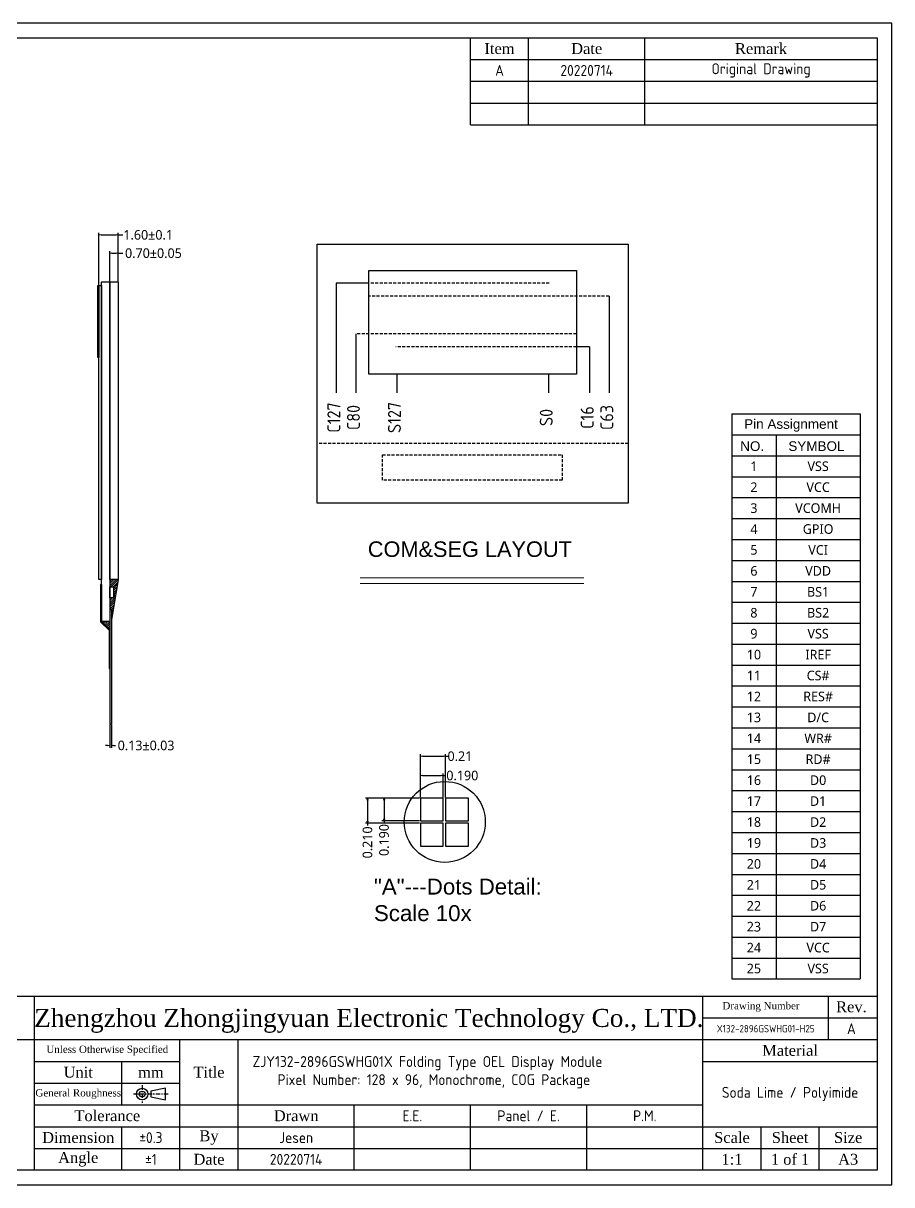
# Model space of a CAD drawing. Header units: inches. Extents: x -33 to 113, y 38 to 135.
# Drawn here: x 40.3 to 112.6, y 38.2 to 135 of the extents above; entities that cross this region are included whole.
import ezdxf
from ezdxf.enums import TextEntityAlignment as Align

# ---------------------------------------------------------------- set-up
doc = ezdxf.new("R2010")
doc.units = ezdxf.units.IN
doc.header["$MEASUREMENT"] = 0
doc.linetypes.add('CENTER', pattern=[0.6, 0.375, -0.075, 0.075, -0.075])
doc.linetypes.add('DASHED', pattern=[0.75, 0.5, -0.25])
for name, color, linetype in [('BOM', 7, 'Continuous'), ('dim', 3, 'Continuous'), ('FPC', 30, 'Continuous'), ('Frame', 7, 'Continuous'), ('OLED', 7, 'Continuous'), ('PANEL', 7, 'Continuous'), ('PIXEL', 7, 'Continuous'), ('Polarizer', 6, 'Continuous'), ('Tape', 2, 'Continuous')]:
    doc.layers.add(name, color=color, linetype=linetype)
doc.styles.add('Arial', font='')
doc.styles.get("Standard").update_dxf_attribs({"font": 'isocp.shx', "bigfont": 'gbcbig.shx'})
doc.styles.add('USER1', font='arial.ttf', dxfattribs={"height": 0.9})
doc.styles.get('Arial').set_extended_font_data('Microsoft YaHei')
doc.dimstyles.new('STANDARD$0', dxfattribs={"dimtxt": 1.5, "dimasz": 1.8, "dimexe": 0.5, "dimexo": 0.5, "dimgap": 0.2, "dimtad": 0, "dimzin": 9, "dimdsep": 46, "dimtxsty": 'Standard', "dimcen": 1.8, "dimclrd": 1, "dimclre": 1, "dimclrt": 1, "dimadec": 0, "dimazin": 0, "dimtfac": 1, "dimtmove": 0, "dimatfit": 1, "dimfxl": 0.5, "dimtolj": 1, "dimtzin": 0, "dimlwd": 5, "dimlwe": 5, "dimarcsym": 0})

# ---------------------------------------------------------------- blocks, each defined once
blk = doc.blocks.new('_ClosedBlank')
at = {"color": 0, "linetype": 'ByBlock', "lineweight": -2}
for p, q in [((-1, 0.17), (0, 0)), ((-1, 0.17), (-1, -0.17)), ((0, 0), (-1, -0.17))]:
    blk.add_line(p, q, dxfattribs=at)
blk = doc.blocks.new('*D13')
at = {"layer": 'DEFPOINTS', "color": 0, "transparency": 16777216}
for p in [(47.468, 115.841), (47.468, 113.448), (48.168, 113.448)]:
    blk.add_point(p, dxfattribs=at)
at = {"layer": 'dim', "color": 4, "lineweight": -2, "transparency": 16777216}
for p, q in [((47.468, 113.511), (47.468, 116.021)), ((47.648, 115.841), (47.988, 115.841)), ((48.168, 113.511), (48.168, 116.021)), ((48.168, 115.841), (48.569, 115.841))]:
    blk.add_line(p, q, dxfattribs=at)
at = {"layer": 'dim', "color": 4, "lineweight": -2, "transparency": 16777216, "xscale": 0.18, "yscale": 0.18, "zscale": 0.18, "rotation": 180}
blk.add_blockref('_ClosedBlank', (47.468, 115.841), dxfattribs=at)
at = {"layer": 'dim', "color": 4, "lineweight": -2, "transparency": 16777216, "xscale": 0.18, "yscale": 0.18, "zscale": 0.18}
blk.add_blockref('_ClosedBlank', (48.168, 115.841), dxfattribs=at)
at = {"layer": 'dim', "color": 4, "transparency": 16777216, "insert": (51.105, 115.841), "char_height": 0.8, "attachment_point": 5, "style": 'Arial'}
blk.add_mtext('\\A1;0.70%%p0.05', dxfattribs=at)
blk = doc.blocks.new('*D14')
at = {"layer": 'DEFPOINTS', "color": 0, "transparency": 16777216}
for p in [(46.568, 117.364), (48.168, 113.448), (46.568, 113.148)]:
    blk.add_point(p, dxfattribs=at)
at = {"layer": 'dim', "color": 4, "lineweight": -2, "transparency": 16777216}
for p, q in [((46.568, 113.211), (46.568, 117.544)), ((46.748, 117.364), (47.988, 117.364)), ((48.168, 113.511), (48.168, 117.544)), ((48.168, 117.364), (48.548, 117.364))]:
    blk.add_line(p, q, dxfattribs=at)
at = {"layer": 'dim', "color": 4, "lineweight": -2, "transparency": 16777216, "xscale": 0.18, "yscale": 0.18, "zscale": 0.18, "rotation": 180}
blk.add_blockref('_ClosedBlank', (46.568, 117.364), dxfattribs=at)
at = {"layer": 'dim', "color": 4, "lineweight": -2, "transparency": 16777216, "xscale": 0.18, "yscale": 0.18, "zscale": 0.18}
blk.add_blockref('_ClosedBlank', (48.168, 117.364), dxfattribs=at)
at = {"layer": 'dim', "color": 4, "transparency": 16777216, "insert": (50.668, 117.364), "char_height": 0.8, "attachment_point": 5, "style": 'Arial'}
blk.add_mtext('\\A1;1.60%%P0.1', dxfattribs=at)
blk = doc.blocks.new('*D19')
at = {"layer": 'DEFPOINTS', "color": 0, "transparency": 16777216}
for p in [(75.441, 73.917), (73.341, 70.43), (75.441, 70.43)]:
    blk.add_point(p, dxfattribs=at)
at = {"layer": 'dim', "color": 4, "lineweight": -2, "transparency": 16777216}
for p, q in [((73.341, 70.493), (73.341, 74.097)), ((73.521, 73.917), (75.261, 73.917)), ((75.441, 70.493), (75.441, 74.097)), ((75.441, 73.917), (75.621, 73.917))]:
    blk.add_line(p, q, dxfattribs=at)
at = {"layer": 'dim', "color": 4, "lineweight": -2, "transparency": 16777216, "xscale": 0.18, "yscale": 0.18, "zscale": 0.18, "rotation": 180}
blk.add_blockref('_ClosedBlank', (73.341, 73.917), dxfattribs=at)
at = {"layer": 'dim', "color": 4, "lineweight": -2, "transparency": 16777216, "xscale": 0.18, "yscale": 0.18, "zscale": 0.18}
blk.add_blockref('_ClosedBlank', (75.441, 73.917), dxfattribs=at)
at = {"layer": 'dim', "color": 4, "transparency": 16777216, "insert": (76.633, 73.917), "char_height": 0.8, "attachment_point": 5, "style": 'Arial'}
blk.add_mtext('\\A1;0.21', dxfattribs=at)
blk = doc.blocks.new('*D20')
at = {"layer": 'DEFPOINTS', "color": 0, "transparency": 16777216}
for p in [(75.241, 72.307), (73.341, 70.43), (75.241, 70.43)]:
    blk.add_point(p, dxfattribs=at)
at = {"layer": 'dim', "color": 4, "lineweight": -2, "transparency": 16777216}
for p, q in [((73.341, 70.493), (73.341, 72.487)), ((73.521, 72.307), (75.061, 72.307)), ((75.241, 70.493), (75.241, 72.487)), ((75.241, 72.307), (75.421, 72.307))]:
    blk.add_line(p, q, dxfattribs=at)
at = {"layer": 'dim', "color": 4, "lineweight": -2, "transparency": 16777216, "xscale": 0.18, "yscale": 0.18, "zscale": 0.18, "rotation": 180}
blk.add_blockref('_ClosedBlank', (73.341, 72.307), dxfattribs=at)
at = {"layer": 'dim', "color": 4, "lineweight": -2, "transparency": 16777216, "xscale": 0.18, "yscale": 0.18, "zscale": 0.18}
blk.add_blockref('_ClosedBlank', (75.241, 72.307), dxfattribs=at)
at = {"layer": 'dim', "color": 4, "transparency": 16777216, "insert": (76.833, 72.307), "char_height": 0.8, "attachment_point": 5, "style": 'Arial'}
blk.add_mtext('\\A1;0.190', dxfattribs=at)
blk = doc.blocks.new('*D21')
at = {"layer": 'DEFPOINTS', "color": 0, "transparency": 16777216}
for p in [(73.341, 70.43), (68.935, 68.33), (73.341, 68.33)]:
    blk.add_point(p, dxfattribs=at)
at = {"layer": 'dim', "color": 4, "lineweight": -2, "transparency": 16777216}
for p, q in [((73.279, 70.43), (68.755, 70.43)), ((68.935, 70.25), (68.935, 68.51)), ((73.279, 68.33), (68.755, 68.33)), ((68.935, 68.33), (68.935, 68.15))]:
    blk.add_line(p, q, dxfattribs=at)
at = {"layer": 'dim', "color": 4, "lineweight": -2, "transparency": 16777216, "xscale": 0.18, "yscale": 0.18, "zscale": 0.18}
for p, rotation in [((68.935, 70.43), 90), ((68.935, 68.33), 270)]:
    blk.add_blockref('_ClosedBlank', p, dxfattribs=dict(at, rotation=rotation))
at = {"layer": 'dim', "color": 4, "transparency": 16777216, "insert": (68.935, 66.739), "char_height": 0.8, "attachment_point": 5, "rotation": 90, "style": 'Arial'}
blk.add_mtext('\\A1;0.210', dxfattribs=at)
blk = doc.blocks.new('*D22')
at = {"layer": 'DEFPOINTS', "color": 0, "transparency": 16777216}
for p in [(73.341, 70.43), (70.315, 68.53), (73.341, 68.53)]:
    blk.add_point(p, dxfattribs=at)
at = {"layer": 'dim', "color": 4, "lineweight": -2, "transparency": 16777216}
for p, q in [((73.279, 70.43), (70.135, 70.43)), ((70.315, 70.25), (70.315, 68.71)), ((73.279, 68.53), (70.135, 68.53)), ((70.315, 68.53), (70.315, 68.35))]:
    blk.add_line(p, q, dxfattribs=at)
at = {"layer": 'dim', "color": 4, "lineweight": -2, "transparency": 16777216, "xscale": 0.18, "yscale": 0.18, "zscale": 0.18}
for p, rotation in [((70.315, 70.43), 90), ((70.315, 68.53), 270)]:
    blk.add_blockref('_ClosedBlank', p, dxfattribs=dict(at, rotation=rotation))
at = {"layer": 'dim', "color": 4, "transparency": 16777216, "insert": (70.315, 66.939), "char_height": 0.8, "attachment_point": 5, "rotation": 90, "style": 'Arial'}
blk.add_mtext('\\A1;0.190', dxfattribs=at)
blk = doc.blocks.new('I0200014')
for p, q in [((0, 0), (23.92, 0)), ((0, 0), (0, -7.8)), ((23.92, 0), (23.92, -7.8)), ((0, -3.9), (23.92, -3.9)), ((8.23, -3.9), (8.23, -7.8)), ((0, -7.8), (23.92, -7.8))]:
    blk.add_line(p, q)
at = {"style": 'USER1'}
for s, height, p in [('Pin Assignment', 1.7961, (11.02, -2.1)), ('NO.', 1.796, (3.79, -6)), ('SYMBOL', 1.796, (15.75, -6))]:
    blk.add_text(s, height=height, dxfattribs=at).set_placement(p, align=Align.MIDDLE)
blk = doc.blocks.new('I0200015')
for p, q in [((0, 0), (0, -3.9)), ((0, 0), (23.92, 0)), ((8.23, 0), (8.23, -3.9)), ((23.92, 0), (23.92, -3.9)), ((0, -3.9), (23.92, -3.9))]:
    blk.add_line(p, q)
at = {"style": 'Arial'}
for tag, p in [('*', (4.11, -1.95)), ('**', (16.07, -1.95))]:
    blk.add_attdef(tag, text='', height=1.79, dxfattribs=at).set_placement(p, align=Align.MIDDLE)
blk = doc.blocks.new('*D40')
at = {"layer": 'DEFPOINTS', "color": 0, "transparency": 16777216}
for p in [(47.468, 76.606), (47.598, 76.606), (47.598, 74.814)]:
    blk.add_point(p, dxfattribs=at)
at = {"layer": 'dim', "color": 4, "lineweight": -2, "transparency": 16777216}
for p, q in [((47.468, 76.543), (47.468, 74.634)), ((47.598, 76.543), (47.598, 74.634)), ((47.288, 74.814), (47.108, 74.814)), ((47.778, 74.814), (47.958, 74.814))]:
    blk.add_line(p, q, dxfattribs=at)
at = {"layer": 'dim', "color": 4, "lineweight": -2, "transparency": 16777216, "xscale": 0.18, "yscale": 0.18, "zscale": 0.18}
blk.add_blockref('_ClosedBlank', (47.468, 74.814), dxfattribs=at)
at = {"layer": 'dim', "color": 4, "lineweight": -2, "transparency": 16777216, "xscale": 0.18, "yscale": 0.18, "zscale": 0.18, "rotation": 180}
blk.add_blockref('_ClosedBlank', (47.598, 74.814), dxfattribs=at)
at = {"layer": 'dim', "color": 4, "transparency": 16777216, "insert": (50.493, 74.814), "char_height": 0.8, "attachment_point": 5, "style": 'Arial'}
blk.add_mtext('\\A1;0.13%%p0.03', dxfattribs=at)

msp = doc.modelspace()

# ---------------------------------------------------------------- hatches: boundary and pattern name
at = {"layer": 'BOM'}
h = msp.add_hatch(dxfattribs=at)
h.set_pattern_fill('ANSI31', color=256, style=0)
h.paths.add_polyline_path([(47.468, 88.648), (47.468, 88.048), (47.768, 88.048), (47.768, 87.126), (47.468, 87.126), (47.468, 86.148), (47.598, 86.148), (47.598, 85.291), (48.168, 88.648)])
h.paths.add_polyline_path([(46.768, 85.148), (47.468, 84.449), (47.468, 85.148)])

# ---------------------------------------------------------------- linework, layer by layer
at = {"lineweight": 5}
for p, q in [((68.324, 88.775), (86.942, 88.775)), ((68.324, 88.327), (86.942, 88.327))]:
    msp.add_line(p, q, dxfattribs=at)
at = {"color": 0}
msp.add_circle((75.368, 68.443), 3.375, dxfattribs=at)
at = {"layer": 'BOM'}
for p, q in [((48.168, 88.648), (47.598, 85.291)), ((46.768, 85.148), (47.468, 84.449))]:
    msp.add_line(p, q, dxfattribs=at)
at = {"layer": 'BOM', "color": 6}
for p, q in [((47.405, 84.423), (47.405, 81.235)), ((47.468, 84.449), (47.468, 81.235)), ((47.405, 81.235), (47.468, 81.235))]:
    msp.add_line(p, q, dxfattribs=at)
at = {"layer": 'BOM', "color": 3}
msp.add_lwpolyline([(46.468, 113.148), (46.568, 113.148), (46.568, 107.148), (46.468, 107.148)], close=True, dxfattribs=at)
at = {"layer": 'BOM', "color": 8}
msp.add_lwpolyline([(47.468, 88.048), (47.768, 88.048), (47.768, 87.126), (47.468, 87.126)], close=True, dxfattribs=at)
at = {"layer": 'FPC'}
for p, q in [((47.468, 86.148), (47.468, 76.606)), ((47.468, 86.148), (47.598, 86.148)), ((47.598, 86.148), (47.598, 76.606)), ((47.468, 76.606), (47.598, 76.606))]:
    msp.add_line(p, q, dxfattribs=at)
at = {"layer": 'Frame'}
for p, q in [((77.512, 126.537), (77.512, 133.797)), ((82.352, 126.537), (82.352, 133.797)), ((92.032, 126.537), (92.032, 133.797)), ((77.512, 131.982), (111.392, 131.982)), ((77.512, 130.167), (111.392, 130.167)), ((77.512, 128.352), (111.392, 128.352)), ((77.512, 126.537), (111.392, 126.537)), ((26.692, 53.937), (111.392, 53.937)), ((41.212, 39.417), (41.212, 53.937)), ((96.872, 39.417), (96.872, 53.937)), ((107.329, 50.307), (107.329, 53.937)), ((96.872, 52.122), (111.392, 52.122)), ((26.692, 50.307), (111.392, 50.307)), ((53.312, 39.417), (53.312, 50.307)), ((58.152, 39.417), (58.152, 50.307)), ((41.212, 48.492), (53.312, 48.492)), ((48.472, 44.862), (48.472, 48.492)), ((96.872, 48.492), (111.392, 48.492)), ((41.212, 46.677), (53.312, 46.677)), ((41.212, 44.862), (96.872, 44.862)), ((67.832, 39.417), (67.832, 44.862)), ((77.512, 39.417), (77.512, 44.862)), ((87.192, 39.417), (87.192, 44.862)), ((41.212, 43.047), (111.392, 43.047)), ((48.472, 39.417), (48.472, 43.047)), ((101.712, 39.417), (101.712, 43.047)), ((106.552, 39.417), (106.552, 43.047)), ((41.212, 41.232), (111.392, 41.232))]:
    msp.add_line(p, q, dxfattribs=at)
at = {"layer": 'Frame', "linetype": 'CENTER'}
for p, q in [((50.166, 46.496), (50.166, 45.044)), ((52.344, 45.77), (49.44, 45.77))]:
    msp.add_line(p, q, dxfattribs=at)
at = {"layer": 'Frame'}
for points in [[(112.602, 135.007), (-32.598, 135.007), (-32.598, 38.207), (112.602, 38.207)], [(111.392, 39.417), (-31.388, 39.417), (-31.388, 133.797), (111.392, 133.797)], [(52.102, 45.286), (52.102, 46.254), (50.892, 46.012), (50.892, 45.528)]]:
    msp.add_lwpolyline(points, close=True, dxfattribs=at)
for radius in [0.484, 0.242]:
    msp.add_circle((50.166, 45.77), radius, dxfattribs=at)
at = {"layer": 'OLED'}
for p, q in [((69.036, 113.346), (66.329, 113.346)), ((66.329, 113.346), (66.329, 104.202)), ((89.063, 112.266), (89.063, 104.202)), ((67.959, 109.123), (67.959, 104.202)), ((87.433, 108.043), (86.336, 108.043)), ((87.433, 108.043), (87.433, 104.202)), ((71.373, 105.76), (71.373, 104.202)), ((84.019, 105.76), (84.019, 104.202))]:
    msp.add_line(p, q, dxfattribs=at)
at = {"layer": 'OLED', "linetype": 'DASHED', "ltscale": 0.5}
for p, q in [((84.075, 113.346), (69.036, 113.346)), ((89.063, 112.266), (69.036, 112.266)), ((86.336, 109.123), (67.959, 109.123)), ((86.336, 108.043), (71.296, 108.043)), ((90.656, 99.996), (64.736, 99.996))]:
    msp.add_line(p, q, dxfattribs=at)
at = {"layer": 'OLED'}
for points in [[(64.736, 116.605), (90.656, 116.605), (90.656, 95.005), (64.736, 95.005)], [(69.056, 114.4), (86.336, 114.4), (86.336, 105.76), (69.056, 105.76)]]:
    msp.add_lwpolyline(points, close=True, dxfattribs=at)
at = {"layer": 'OLED', "linetype": 'DASHED', "ltscale": 0.5}
msp.add_lwpolyline([(70.186, 99.048), (85.158, 99.048), (85.158, 96.938), (70.186, 96.938)], close=True, dxfattribs=at)
at = {"layer": 'PANEL'}
for points in [[(47.468, 85.148), (46.768, 85.148), (46.768, 113.448), (47.468, 113.448)], [(48.168, 88.648), (47.468, 88.648), (47.468, 113.448), (48.168, 113.448)]]:
    msp.add_lwpolyline(points, close=True, dxfattribs=at)
msp.add_lwpolyline([(47.488, 113.448), (47.468, 113.448)], dxfattribs=at)
at = {"layer": 'PIXEL'}
for points in [[(73.341, 68.53), (75.241, 68.53), (75.241, 70.43), (73.341, 70.43)], [(75.441, 68.53), (77.341, 68.53), (77.341, 70.43), (75.441, 70.43)], [(73.341, 66.43), (75.241, 66.43), (75.241, 68.33), (73.341, 68.33)], [(75.441, 66.43), (77.341, 66.43), (77.341, 68.33), (75.441, 68.33)]]:
    msp.add_lwpolyline(points, close=True, dxfattribs=at)
at = {"layer": 'Polarizer', "linetype": 'Continuous'}
msp.add_lwpolyline([(46.568, 113.148), (46.768, 113.148), (46.768, 88.648), (46.568, 88.648)], close=True, dxfattribs=at)
at = {"layer": 'Tape', "color": 6}
for p, q in [((46.705, 88.235), (46.705, 85.122)), ((46.705, 88.235), (46.768, 88.235)), ((46.768, 88.235), (46.768, 85.148)), ((46.705, 85.122), (47.405, 84.423)), ((46.768, 85.148), (47.468, 84.449))]:
    msp.add_line(p, q, dxfattribs=at)

# ---------------------------------------------------------------- block references
at = {"xscale": 0.447215999999969, "yscale": 0.447215999999969, "zscale": 0.447215999999969}
msp.add_blockref('I0200014', (99.282, 102.448), dxfattribs=at)
for p, values in [((99.282, 98.96), {'*': '1', '**': 'VSS'}), ((99.282, 97.216), {'*': '2', '**': 'VCC'}), ((99.282, 95.472), {'*': '3', '**': 'VCOMH'}), ((99.282, 93.728), {'*': '4', '**': 'GPIO'}), ((99.282, 91.984), {'*': '5', '**': 'VCI'}), ((99.282, 90.239), {'*': '6', '**': 'VDD'}), ((99.282, 88.495), {'*': '7', '**': 'BS1'}), ((99.282, 86.751), {'*': '8', '**': 'BS2'}), ((99.282, 85.007), {'*': '9', '**': 'VSS'}), ((99.282, 83.263), {'*': '10', '**': 'IREF'}), ((99.282, 81.519), {'*': '11', '**': 'CS#'}), ((99.282, 79.775), {'*': '12', '**': 'RES#'}), ((99.282, 78.03), {'*': '13', '**': 'D/C'}), ((99.282, 76.286), {'*': '14', '**': 'WR#'}), ((99.282, 74.542), {'*': '15', '**': 'RD#'}), ((99.282, 72.798), {'*': '16', '**': 'D0'}), ((99.282, 71.054), {'*': '17', '**': 'D1'}), ((99.282, 69.31), {'*': '18', '**': 'D2'}), ((99.282, 67.566), {'*': '19', '**': 'D3'}), ((99.282, 65.821), {'*': '20', '**': 'D4'}), ((99.282, 64.077), {'*': '21', '**': 'D5'}), ((99.282, 62.333), {'*': '22', '**': 'D6'}), ((99.282, 60.589), {'*': '23', '**': 'D7'}), ((99.282, 58.845), {'*': '24', '**': 'VCC'}), ((99.282, 57.101), {'*': '25', '**': 'VSS'})]:
    msp.add_blockref('I0200015', p, dxfattribs=at).add_auto_attribs(values)

# ---------------------------------------------------------------- texts
at = {"lineweight": 5, "insert": (68.96, 91.826), "char_height": 1.296, "width": 22.1832, "attachment_point": 1}
msp.add_mtext('{\\fArial|b0|i0|c0|p34;COM&SEG LAYOUT}', dxfattribs=at)
at = {"color": 0, "insert": (69.473, 63.719), "char_height": 1.32639, "width": 15.79016, "attachment_point": 1}
msp.add_mtext('{\\fArial|b0|i0|c0|p34;"A"---Dots Detail: Scale 10x}', dxfattribs=at)
at = {"layer": 'dim', "color": 1, "char_height": 1.08, "attachment_point": 5, "rotation": 90}
for s, insert in [('C127', (66.133, 102.149)), ('C80', (67.763, 102.149)), ('S127', (71.177, 102.149)), ('S0', (83.823, 102.149)), ('C16', (87.237, 102.149)), ('C63', (88.867, 102.149))]:
    msp.add_mtext(s, dxfattribs=dict(at, insert=insert))
at = {"layer": 'Frame'}
for s, insert, char_height, attachment_point in [('{\\fTimes New Roman|b0|i0|c0|p18;Item}', (79.932, 132.89), 0.9075, 5), ('{\\fTimes New Roman|b0|i0|c0|p18;Date}', (87.192, 132.89), 0.9075, 5), ('{\\fTimes New Roman|b0|i0|c0|p18;Remark}', (101.712, 132.89), 0.9075, 5), ('Original Drawing', (101.712, 131.075), 0.9075, 5), ('A', (79.932, 131.075), 0.908, 5), ('20220714', (87.192, 131.075), 0.9075, 5), ('{\\fTimes New Roman|b0|i0|c0|p18;Drawing Number}', (101.712, 53.03), 0.605, 5), ('{\\fTimes New Roman|b0|i0|c0|p18;Rev.}', (109.239, 53.03), 0.9075, 5), ('{\\fTimes New Roman|b0|i0|c186|p18;Zhengzhou Zhongjingyuan Electronic Technology Co., LTD.}', (69.045, 51.863), 1.5, 5), ('X132-2896GSWHG01-H25', (102.101, 51.215), 0.605, 5), ('A', (109.239, 51.215), 0.908, 5), ('{\\fTimes New Roman|b0|i0|c0|p18;Unless Otherwise Specified}', (47.262, 49.4), 0.605, 5), ('{\\fTimes New Roman|b0|i0|c0|p18;Material}', (104.132, 49.4), 0.9075, 5), ('ZJY132-2896GSWHG01X Folding Type OEL Display Module\\P    Pixel Number: 128 x 96, Monochrome, COG Package', (59.362, 47.585), 0.9075, 4), ('{\\fTimes New Roman|b0|i0|c0|p18;Unit}', (44.842, 47.585), 0.9075, 5), ('{\\fTimes New Roman|b0|i0|c0|p18;mm}', (50.892, 47.585), 0.9075, 5), ('{\\fTimes New Roman|b0|i0|c0|p18;Title}', (55.732, 47.585), 0.9075, 5), ('{\\fTimes New Roman|b0|i0|c0|p18;General Roughness}', (44.842, 45.77), 0.605, 5), ('Soda Lime / Polyimide', (104.132, 45.77), 0.9075, 5), ('{\\fTimes New Roman|b0|i0|c0|p18;Tolerance}', (47.262, 43.955), 0.9075, 5), ('{\\fTimes New Roman|b0|i0|c0|p18;Drawn}', (62.992, 43.955), 0.9075, 5), ('E.E.', (72.672, 43.955), 0.9075, 5), ('Panel / E.', (82.352, 43.955), 0.9075, 5), ('P.M.', (92.032, 43.955), 0.9075, 5), ('{\\fTimes New Roman|b0|i0|c0|p18;Dimension}', (44.842, 42.14), 0.9075, 5), ('%%p0.3', (50.892, 42.14), 0.9075, 5), ('{\\fTimes New Roman|b0|i0|c0|p18;By}', (55.732, 42.14), 0.9075, 5), ('Jesen', (62.992, 42.14), 0.9075, 5), ('{\\fTimes New Roman|b0|i0|c0|p18;Scale}', (99.292, 42.14), 0.9075, 5), ('{\\fTimes New Roman|b0|i0|c0|p18;Sheet}', (104.132, 42.14), 0.9075, 5), ('{\\fTimes New Roman|b0|i0|c0|p18;Size}', (108.972, 42.14), 0.9075, 5), ('{\\fTimes New Roman|b0|i0|c0|p18;Angle}', (44.842, 40.325), 0.9075, 5), ('%%p1', (50.892, 40.325), 0.9075, 5), ('{\\fTimes New Roman|b0|i0|c0|p18;Date}', (55.732, 40.325), 0.9075, 5), ('20220714', (62.992, 40.325), 0.9075, 5), ('{\\fTimes New Roman|b0|i0|c0|p18;1:1}', (99.292, 40.325), 0.9075, 5), ('{\\fTimes New Roman|b0|i0|c0|p18;1 of 1}', (104.132, 40.325), 0.9075, 5), ('{\\fTimes New Roman|b0|i0|c0|p18;A3}', (108.972, 40.325), 0.9075, 5)]:
    msp.add_mtext(s, dxfattribs=dict(at, insert=insert, char_height=char_height, attachment_point=attachment_point))

# ---------------------------------------------------------------- dimensions: what is measured, and where the dimension line sits
at = {"layer": 'dim'}
for base, p1, p2, text, picture, middle in [((46.568, 117.364), (48.168, 113.448), (46.568, 113.148), '<>%%P0.1', '*D14', (50.668, 117.364)), ((47.468, 115.841), (48.168, 113.448), (47.468, 113.448), '<>%%p0.05', '*D13', (51.105, 115.841)), ((47.598, 74.814), (47.468, 76.606), (47.598, 76.606), '<>%%p0.03', '*D40', (50.493, 74.814)), ((75.441, 73.917), (73.341, 70.43), (75.441, 70.43), '0.21', '*D19', (76.633, 73.917))]:
    dim = msp.add_linear_dim(base=base, p1=p1, p2=p2, text=text, dimstyle='STANDARD$0', override={"dimtxt": 0.8, "dimasz": 0.18, "dimexe": 0.18, "dimexo": 0.0625, "dimgap": 0.09, "dimzin": 0, "dimtxsty": 'Arial', "dimblk1": 'ClosedBlank', "dimblk2": 'ClosedBlank', "dimsah": 1, "dimcen": 0.09, "dimclrd": 4, "dimclre": 4, "dimclrt": 4, "dimtofl": 0, "dimatfit": 3, "dimfxl": 1, "dimlwd": 65534, "dimlwe": 65534}, dxfattribs=at)
    dim.commit()
    dim.dimension.update_dxf_attribs({"geometry": picture, "text_midpoint": middle, "dimtype": 160})
dim = msp.add_linear_dim(base=(75.241, 72.307), p1=(73.341, 70.43), p2=(75.241, 70.43), text='0.190', dimstyle='STANDARD$0', override={"dimtxt": 0.8, "dimasz": 0.18, "dimexe": 0.18, "dimexo": 0.0625, "dimgap": 0.09, "dimzin": 0, "dimtxsty": 'Arial', "dimblk1": 'ClosedBlank', "dimblk2": 'ClosedBlank', "dimsah": 1, "dimcen": 0.09, "dimclrd": 4, "dimclre": 4, "dimclrt": 4, "dimtofl": 0, "dimatfit": 3, "dimfxl": 1, "dimlwd": 65534, "dimlwe": 65534}, dxfattribs=at)
dim.commit()
dim.dimension.update_dxf_attribs({"geometry": '*D20', "text_midpoint": (76.833, 72.307)})
for base, p2, text, picture, middle in [((68.935, 68.33), (73.341, 68.33), '0.210', '*D21', (68.935, 66.739)), ((70.315, 68.53), (73.341, 68.53), '0.190', '*D22', (70.315, 66.939))]:
    dim = msp.add_linear_dim(base=base, p1=(73.341, 70.43), p2=p2, angle=90, text=text, dimstyle='STANDARD$0', override={"dimtxt": 0.8, "dimasz": 0.18, "dimexe": 0.18, "dimexo": 0.0625, "dimgap": 0.09, "dimzin": 0, "dimtxsty": 'Arial', "dimblk1": 'ClosedBlank', "dimblk2": 'ClosedBlank', "dimsah": 1, "dimcen": 0.09, "dimclrd": 4, "dimclre": 4, "dimclrt": 4, "dimtofl": 0, "dimatfit": 3, "dimfxl": 1, "dimlwd": 65534, "dimlwe": 65534}, dxfattribs=at)
    dim.commit()
    dim.dimension.update_dxf_attribs({"geometry": picture, "text_midpoint": middle})

doc.saveas('drawing.dxf')
